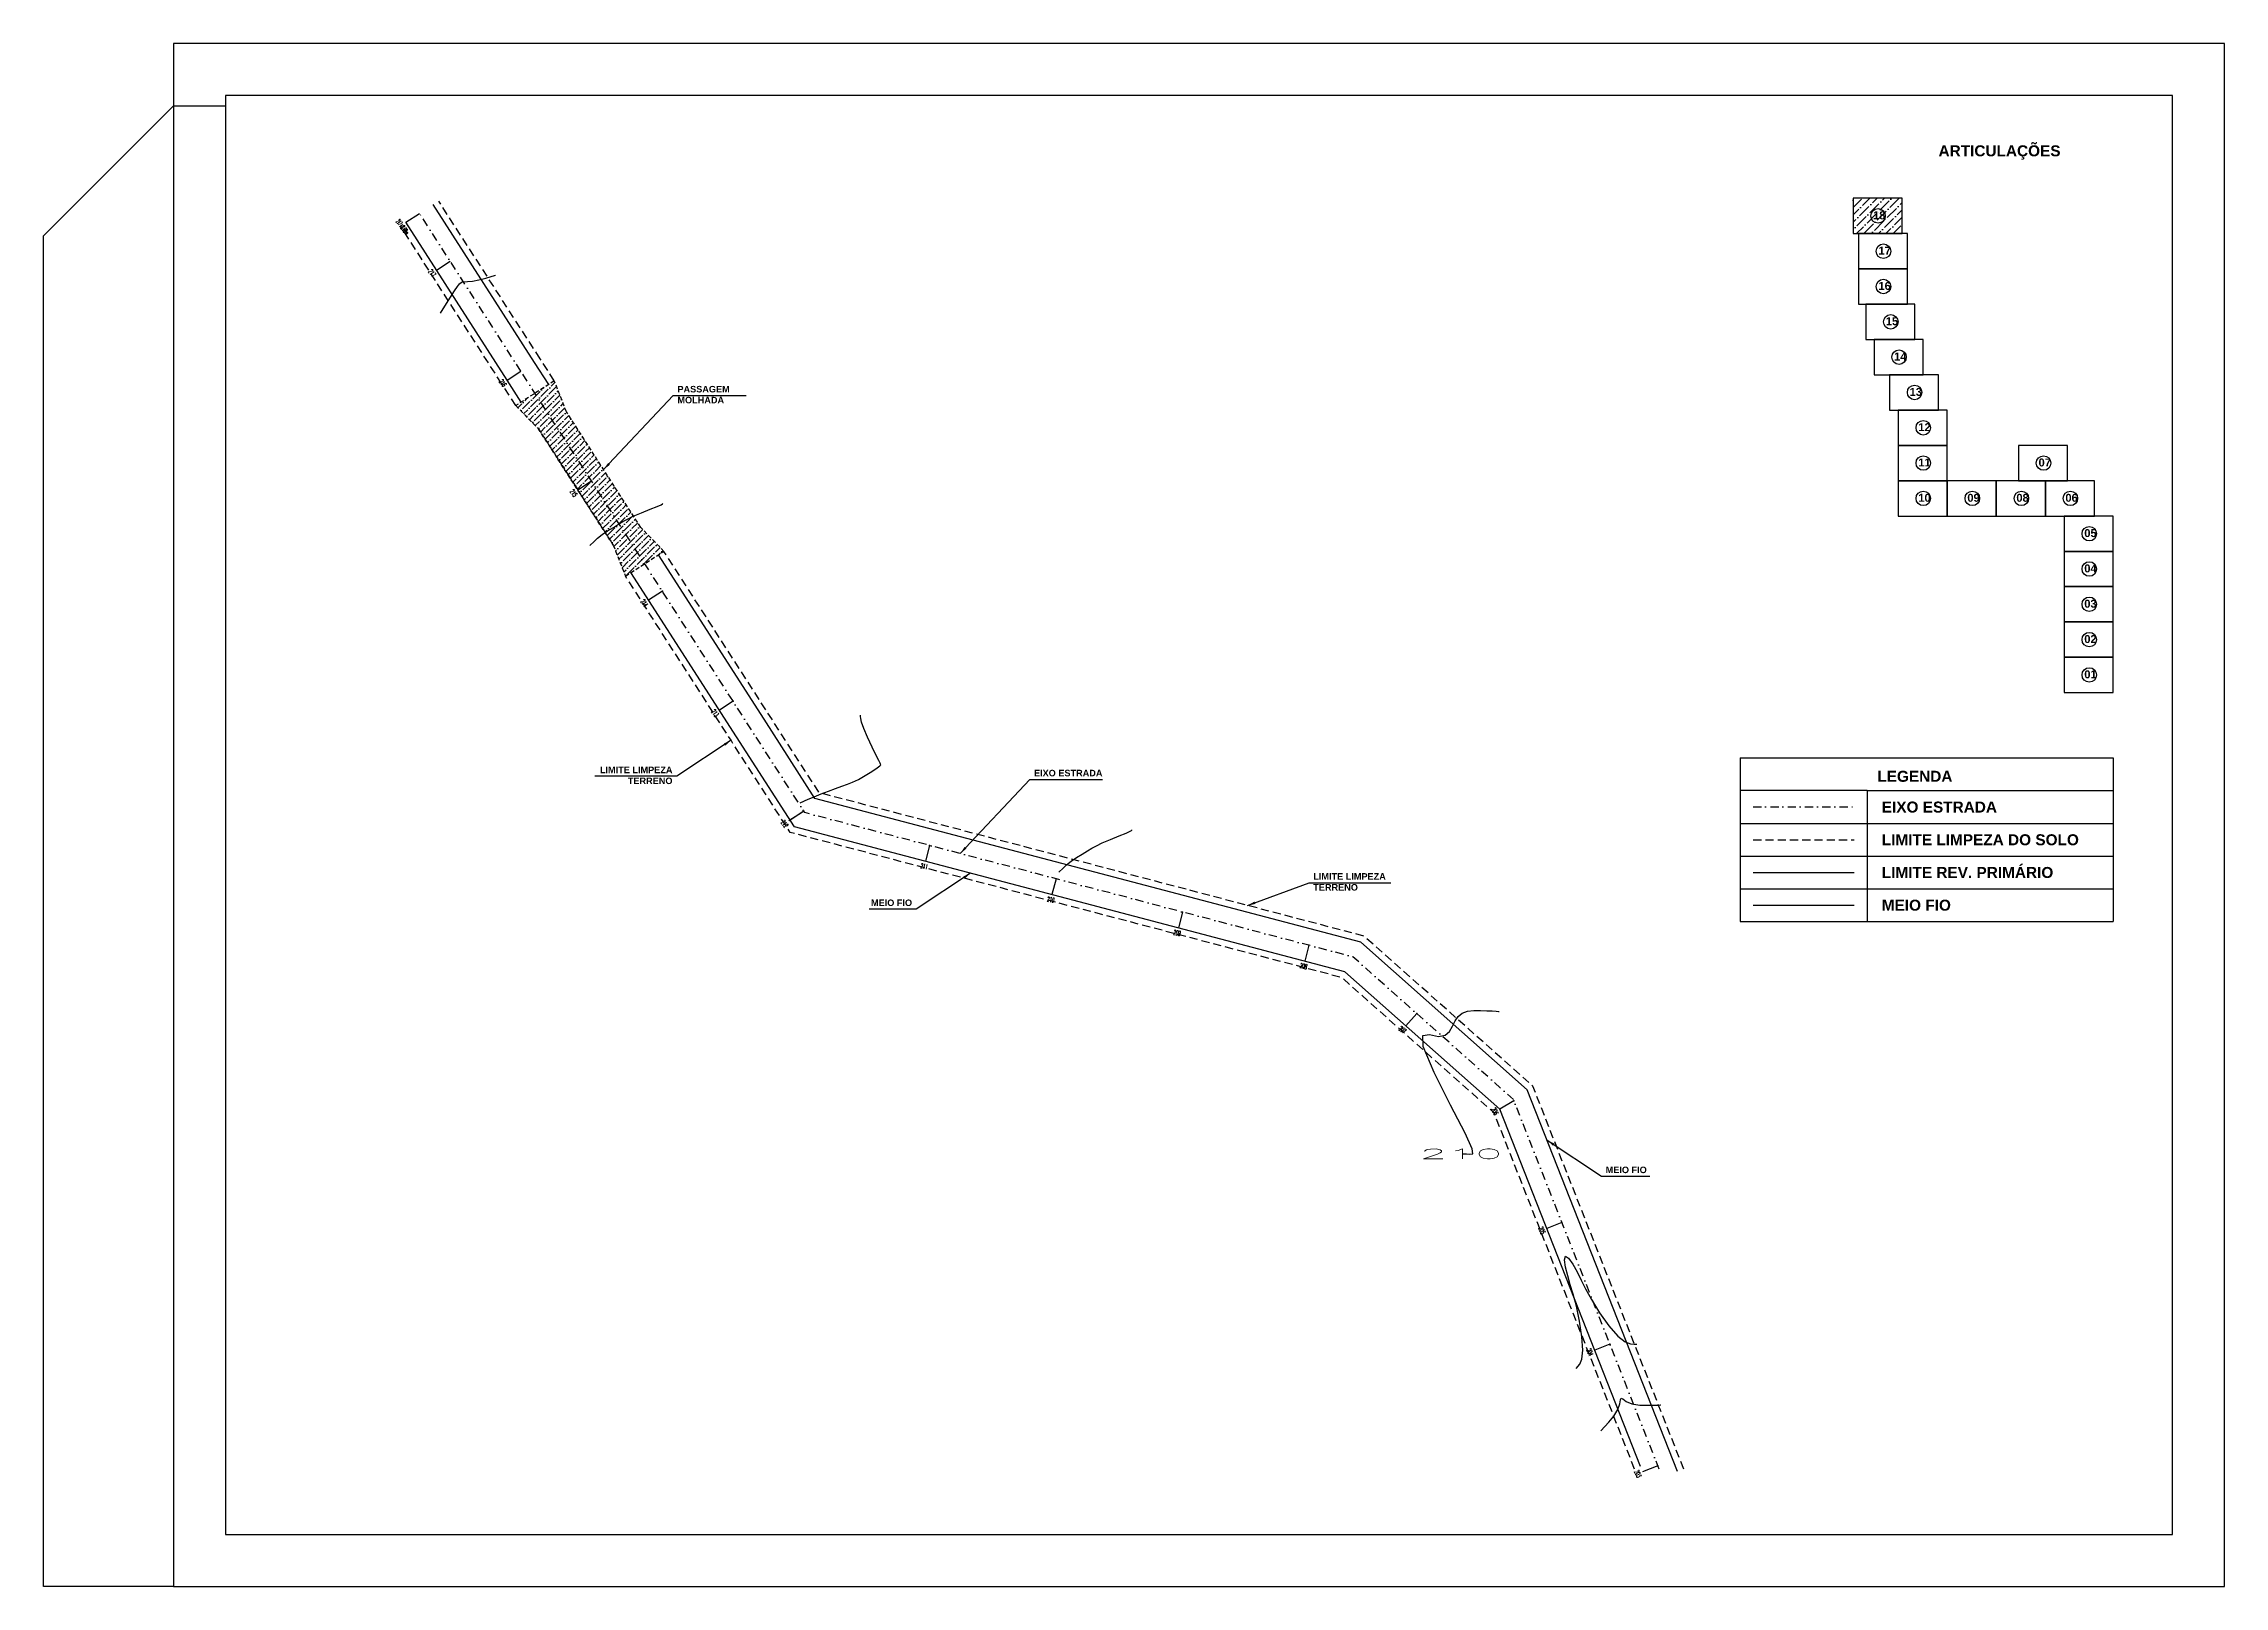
# Model space of a CAD drawing. Header units: millimetres. Extents: x 276147 to 291056, y 9594849 to 9609891.
# Drawn here: x 284373.9 to 284707.5, y 9598324.7 to 9598560.6 of the extents above; entities that cross this region are included whole.
import ezdxf
from ezdxf.enums import TextEntityAlignment as Align

# ---------------------------------------------------------------- set-up
doc = ezdxf.new("R2010")
doc.units = ezdxf.units.MM
doc.header["$LTSCALE"] = 10
for name, pattern in [('CONTINUO', [0]), ('DASHDOTX2', [50.8, 25.4, -12.7, 0, -12.7]), ('HIDDEN', [0.375, 0.25, -0.125])]:
    doc.linetypes.add(name, pattern=pattern)
for name, color, linetype in [('500-dim1', 6, 'Continuous'), ('Curvas mestras', 30, 'Continuous'), ('Curvas simples', 9, 'Continuous'), ('Curvas texto', 2, 'Continuous'), ('TG', 7, 'CONTINUO'), ('Top_malha_coord', 8, 'Continuous')]:
    doc.layers.add(name, color=color, linetype=linetype)
doc.styles.add('r80', font='romans.shx')
doc.styles.add('ROMAND', font='romand', dxfattribs={"height": 0.2})
doc.styles.add('SIMPLEX', font='simplex', dxfattribs={"height": 0.2})
doc.styles.add('T7', font='arial.ttf')
doc.dimstyles.new('cadnorma_dim1', dxfattribs={"dimscale": 0, "dimtxt": 2, "dimasz": 1.199999999999999, "dimexe": 1, "dimexo": 2.5, "dimgap": 0.6, "dimtad": 1, "dimzin": 4, "dimdsep": 46, "dimtxsty": 'r80', "dimblk": 'ARCHTICK', "dimblk1": 'ARCHTICK', "dimblk2": 'ARCHTICK', "dimcen": -1, "dimdle": 1, "dimclrd": 1, "dimclre": 1, "dimclrt": 2, "dimaunit": 1, "dimazin": 0, "dimtfac": 1, "dimtix": 1, "dimtmove": 2, "dimatfit": 0, "dimfxl": 1, "dimarcsym": 0})

# ---------------------------------------------------------------- blocks, each defined once
blk = doc.blocks.new('ASDF')
at = {"layer": 'Top_malha_coord', "color": 7}
for points in [[(288117.2770572668, 9595425.095165152), (288124.7770572668, 9595425.095165152), (288124.7770572668, 9595430.494073676), (288117.2770572668, 9595430.494073676)], [(288118.1013027223, 9595419.696256628), (288125.6013027224, 9595419.696256628), (288125.6013027224, 9595425.095165152), (288118.1013027223, 9595425.095165152)], [(288118.1013027223, 9595414.297348104), (288125.6013027224, 9595414.297348104), (288125.6013027224, 9595419.696256628), (288118.1013027223, 9595419.696256628)], [(288119.2235212072, 9595408.89843958), (288126.7235212072, 9595408.89843958), (288126.7235212072, 9595414.297348104), (288119.2235212072, 9595414.297348104)], [(288120.4897937645, 9595403.499531057), (288127.9897937645, 9595403.499531057), (288127.9897937645, 9595408.89843958), (288120.4897937645, 9595408.89843958)], [(288122.8676055573, 9595398.100622533), (288130.3676055573, 9595398.100622533), (288130.3676055573, 9595403.499531057), (288122.8676055573, 9595403.499531057)], [(288124.19609628, 9595392.701714007), (288131.69609628, 9595392.701714007), (288131.69609628, 9595398.100622533), (288124.19609628, 9595398.100622533)], [(288124.19609628, 9595387.302805483), (288131.69609628, 9595387.302805483), (288131.69609628, 9595392.701714007), (288124.19609628, 9595392.701714007)], [(288142.5888804331, 9595387.302805483), (288150.0888804331, 9595387.302805483), (288150.0888804331, 9595392.701714007), (288142.5888804331, 9595392.701714007)], [(288124.19609628, 9595381.90389696), (288131.69609628, 9595381.90389696), (288131.69609628, 9595387.302805483), (288124.19609628, 9595387.302805483)], [(288131.69609628, 9595381.90389696), (288139.19609628, 9595381.90389696), (288139.19609628, 9595387.302805483), (288131.69609628, 9595387.302805483)], [(288139.19609628, 9595381.90389696), (288146.69609628, 9595381.90389696), (288146.69609628, 9595387.302805483), (288139.19609628, 9595387.302805483)], [(288146.69609628, 9595381.90389696), (288154.19609628, 9595381.90389696), (288154.19609628, 9595387.302805483), (288146.69609628, 9595387.302805483)], [(288149.5854278603, 9595376.504988436), (288157.0854278603, 9595376.504988436), (288157.0854278603, 9595381.90389696), (288149.5854278603, 9595381.90389696)], [(288149.5854278603, 9595371.106079912), (288157.0854278603, 9595371.106079912), (288157.0854278603, 9595376.504988436), (288149.5854278603, 9595376.504988436)], [(288149.5854278603, 9595365.707171388), (288157.0854278603, 9595365.707171388), (288157.0854278603, 9595371.106079912), (288149.5854278603, 9595371.106079912)], [(288149.5854278603, 9595360.308262864), (288157.0854278603, 9595360.308262864), (288157.0854278603, 9595365.707171388), (288149.5854278603, 9595365.707171388)], [(288149.5854278603, 9595354.90935434), (288157.0854278603, 9595354.90935434), (288157.0854278603, 9595360.308262864), (288149.5854278603, 9595360.308262864)]]:
    blk.add_lwpolyline(points, close=True, dxfattribs=at)
for centre in [(288121.1075160061, 9595427.794619417), (288121.9317614617, 9595422.39571089), (288121.9317614617, 9595416.996802364), (288123.0539799466, 9595411.59789384), (288124.3202525039, 9595406.19898532), (288126.6980642967, 9595400.800076792), (288128.0265550194, 9595395.401168272), (288128.0265550194, 9595390.002259746), (288146.4193391725, 9595390.002259746), (288128.0265550194, 9595384.603351222), (288135.5265550194, 9595384.603351222), (288143.0265550194, 9595384.603351222), (288150.5265550194, 9595384.603351222), (288153.4158865996, 9595379.204442697), (288153.4158865996, 9595373.805534175), (288153.4158865996, 9595368.406625653), (288153.4158865996, 9595363.007717127), (288153.4158865996, 9595357.608808603)]:
    blk.add_circle(centre, 1.10921345708195, dxfattribs=at)
at = {"layer": 'Top_malha_coord', "color": 7, "char_height": 1.216883596980453, "attachment_point": 1, "style": 'T7'}
for s, insert in [('{\\fArial|b1|i0|c0|p34;18}', (288120.3443937709, 9595428.492702857)), ('{\\fArial|b1|i0|c0|p34;17}', (288121.1686392266, 9595423.093794333)), ('{\\fArial|b1|i0|c0|p34;16}', (288121.1686392266, 9595417.694885807)), ('{\\fArial|b1|i0|c0|p34;15}', (288122.2908577114, 9595412.295977283)), ('{\\fArial|b1|i0|c0|p34;14}', (288123.5571302687, 9595406.89706876)), ('{\\fArial|b1|i0|c0|p34;13}', (288125.9349420615, 9595401.498160236)), ('{\\fArial|b1|i0|c0|p34;12}', (288127.2634327842, 9595396.099251712)), ('{\\fArial|b1|i0|c0|p34;11}', (288127.2634327842, 9595390.700343188)), ('{\\fArial|b1|i0|c0|p34;07}', (288145.6562169372, 9595390.700343188)), ('{\\fArial|b1|i0|c0|p34;10}', (288127.2634327842, 9595385.301434664)), ('{\\fArial|b1|i0|c0|p34;09}', (288134.7634327842, 9595385.301434664)), ('{\\fArial|b1|i0|c0|p34;08}', (288142.2634327842, 9595385.301434664)), ('{\\fArial|b1|i0|c0|p34;06}', (288149.7634327842, 9595385.301434664)), ('{\\fArial|b1|i0|c0|p34;05}', (288152.6527643644, 9595379.902526142)), ('{\\fArial|b1|i0|c0|p34;04}', (288152.6527643644, 9595374.503617616)), ('{\\fArial|b1|i0|c0|p34;03}', (288152.6527643644, 9595369.104709093)), ('{\\fArial|b1|i0|c0|p34;02}', (288152.6527643644, 9595363.705800567)), ('{\\fArial|b1|i0|c0|p34;01}', (288152.6527643644, 9595358.306892043))]:
    blk.add_mtext_dynamic_manual_height_columns(s, width=9.05984542533406, gutter_width=12.5, heights=[0], dxfattribs=dict(at, insert=insert))
blk = doc.blocks.new('_ArchTick')
at = {"color": 0, "linetype": 'ByBlock', "const_width": 0.15}
blk.add_lwpolyline([(-0.5, -0.5), (0.5, 0.5)], dxfattribs=at)

msp = doc.modelspace()

# ---------------------------------------------------------------- hatches: boundary and pattern name
at = {"layer": 'Top_malha_coord'}
h = msp.add_hatch(dxfattribs=at)
h.set_pattern_fill('ANSI36', color=8, scale=0.25)
h.set_pattern_definition([(45, (-3498.92725896393, 3176.68400574103), (0.4209495056751168, 1.54348152080876), [1.984375, -0.396875, 0, -0.396875])])
h.paths.add_polyline_path([(284658.1581688963, 9598536.992268603), (284650.6581688963, 9598536.992268603), (284650.6581688963, 9598531.593360083), (284658.1581688963, 9598531.593360083)])
h.paths.add_polyline_path([(284655.5978410928, 9598534.292814344, -1), (284653.3794141786, 9598534.292814344, -1)], flags=0)
h.paths.add_polyline_path([(284653.3498984239, 9598533.104562197), (284655.8492412005, 9598533.104562197), (284655.8492412005, 9598535.61220568), (284653.3498984239, 9598535.61220568)], flags=24)
h = msp.add_hatch(dxfattribs=at)
h.set_pattern_fill('ANSI36', scale=0.2)
h.set_pattern_definition([(45, (0, 0), (0.3367596045400935, 1.234785216647009), [1.5875, -0.3175, 0, -0.3175])])
h.paths.add_polyline_path([(284449.6618083511, 9598501.624395741), (284461.0217260859, 9598483.962225141), (284462.8854126568, 9598479.215997972), (284468.7728028425, 9598483.002637217), (284465.2270047922, 9598486.666967457), (284453.8670871175, 9598504.329137923), (284452.0034005003, 9598509.075365212), (284446.1160103157, 9598505.288725968)])

# ---------------------------------------------------------------- linework, layer by layer
at = {"color": 8, "linetype": 'HIDDEN', "ltscale": 0.5}
msp.add_line((284635.385849354, 9598438.91334702), (284650.8284244585, 9598438.91334702), dxfattribs=at)
at = {"color": 8, "linetype": 'HIDDEN', "ltscale": 0.5, "elevation": 160.1796621240507, "flags": 128}
for points in [[(284449.8396067358, 9598512.439588035), (284434.3252048238, 9598536.561066708)], [(284443.9522165439, 9598508.652948797), (284428.4378146322, 9598532.774427468)], [(284452.0034005093, 9598509.07536519), (284449.8396067363, 9598512.439588035)], [(284446.1160103091, 9598505.288725965), (284443.9522165444, 9598508.652948797)], [(284624.763849612, 9598342.68963658), (284601.6701387542, 9598401.253291903), (284575.8607605579, 9598424.17023575), (284492.5097632364, 9598446.09689074), (284484.9222586793, 9598457.89378954), (284468.7728028435, 9598483.002637219)], [(284617.2392557815, 9598342.68963658), (284595.7717218871, 9598397.129447633), (284572.4631201829, 9598417.825874813), (284488.095420023, 9598440.019987816), (284479.0348684876, 9598454.1071503), (284462.8854126559, 9598479.215997973)]]:
    msp.add_lwpolyline(points, dxfattribs=at)
at = {"linetype": 'Continuous'}
for p in [(284457.7148808084, 9598493.72515372, 160.1796621240507), (284457.7148808084, 9598493.72515372, 160.1796621240507), (284468.5338499769, 9598476.904039023, 160.1796621240507), (284468.5338499769, 9598476.904039023, 160.1796621240507), (284479.3528191454, 9598460.082924327, 160.1796621240507), (284479.3528191454, 9598460.082924327, 160.1796621240507), (284490.1717883139, 9598443.261809632, 160.1796621240507), (284490.1717883139, 9598443.261809632, 160.1796621240507), (284509.4106810865, 9598438.031786943, 160.1796621240507), (284509.4106810865, 9598438.031786943, 160.1796621240507), (284528.7526180993, 9598432.94361772, 160.1796621240507), (284528.7526180993, 9598432.94361772, 160.1796621240507), (284548.0945551118, 9598427.855448492, 160.1796621240507), (284548.0945551118, 9598427.855448492, 160.1796621240507), (284567.4364921246, 9598422.767279264, 160.1796621240507), (284567.4364921246, 9598422.767279264, 160.1796621240507), (284583.9170829814, 9598412.336162938, 160.1796621240507), (284583.9170829814, 9598412.336162938, 160.1796621240507), (284598.7952301262, 9598399.00295188, 160.1796621240507), (284598.7952301262, 9598399.00295188, 160.1796621240507), (284606.1320949566, 9598380.397296613, 160.1796621240507), (284606.1320949566, 9598380.397296613, 160.1796621240507), (284613.4689597869, 9598361.791641347, 160.1796621240507), (284613.4689597869, 9598361.791641347, 160.1796621240507), (284620.8058246171, 9598343.185986076, 160.1796621240507), (284620.8058246171, 9598343.185986076, 160.1796621240507)]:
    msp.add_point(p, dxfattribs=at)
at = {"layer": '500-dim1', "ltscale": 0.1}
for points in [[(284393.7439720466, 9598324.747398313), (284707.4623835978, 9598324.747398313), (284707.4623835978, 9598560.631874846), (284393.7439720466, 9598560.631874846)], [(284401.6862103137, 9598332.68963658), (284699.5201453307, 9598332.68963658), (284699.5201453307, 9598552.68963658), (284401.6862103137, 9598552.68963658)]]:
    msp.add_lwpolyline(points, close=True, dxfattribs=at)
msp.add_lwpolyline([(284393.7439720466, 9598324.747398313), (284373.8883763787, 9598324.747398313), (284373.8883763787, 9598531.245593255), (284393.7439720466, 9598551.101188922), (284401.6862103137, 9598551.101188922)], dxfattribs=at)
at = {"layer": 'Curvas mestras', "linetype": 'CONTINUO'}
msp.add_polyline3d([(284591.0381093214, 9598390.877633376, -307.375091772436), (284591.5375759434, 9598390.862034924, -307.3645545454606), (284592.0667572983, 9598390.815497097, -307.3524069890523), (284592.4791887635, 9598390.858691413, -307.3455434416796), (284592.3821286971, 9598391.658889087, -307.3737133559448), (284591.3212642087, 9598394.020013748, -307.4723800850011), (284589.1048484084, 9598398.329969268, -307.658103845632), (284586.5913874581, 9598403.312601404, -307.8718332165995), (284584.9019525282, 9598407.275739146, -308.0356137586318), (284584.8340823927, 9598408.998164304, -308.0934180764856), (284585.8911772517, 9598409.14247001, -308.076927132232), (284587.2531059019, 9598408.842199204, -308.0397488138665), (284588.263011363, 9598409.001547124, -308.0246980461783), (284588.9171334921, 9598409.607297137, -308.031417214745), (284589.3749873591, 9598410.416880902, -308.0487555911209), (284589.7847717844, 9598411.216172887, -308.0667216434053), (284590.2494175804, 9598411.904813835, -308.079960522326), (284590.8605383155, 9598412.410889292, -308.084276660546), (284591.678876125, 9598412.687464315, -308.0769127409699), (284592.6416854497, 9598412.78753798, -308.0608650111503), (284593.6553473046, 9598412.789091857, -308.0405681071829), (284594.6267471651, 9598412.759224484, -308.0200899139422), (284595.4647763392, 9598412.72150028, -308.002031488661), (284596.0788325953, 9598412.688600633, -307.9886270968968), (284596.4108869743, 9598412.670121867, -307.9813560482839), (284596.5332235854, 9598412.663313055, -307.9786771975601), (284596.5506998181, 9598412.66234123, -307.9782945412121)], dxfattribs=at)
at = {"layer": 'Curvas simples', "linetype": 'CONTINUO'}
for points in [[(284434.5899975647, 9598519.425070152, 160.2354598336274), (284435.5151429037, 9598520.882742077, 160.2062645553848), (284436.1488162938, 9598521.881708443, 160.1862496529826), (284436.7430186211, 9598522.819517756, 160.1674464723797), (284437.1828110784, 9598523.500753393, 160.1539513615895), (284437.5159116033, 9598523.926905423, 160.146673362458), (284437.8307040639, 9598524.14868834, 160.1457247993563), (284438.213400153, 9598524.22553962, 160.1508885507243), (284438.7415218575, 9598524.251785703, 160.1606297898576), (284439.4904229858, 9598524.330475012, 160.1730843573347), (284440.4818416068, 9598524.53194448, 160.1863837524321), (284441.5230578343, 9598524.795687068, 160.1986421443176), (284442.3677400374, 9598525.02848323, 160.2079694738965), (284442.8352118962, 9598525.159548188, 160.2130584576404), (284443.0074383172, 9598525.207835173, 160.2149333487501), (284443.0320425199, 9598525.214733172, 160.2152012035836)], [(284457.4443622693, 9598483.89206885, 0), (284458.0920141074, 9598484.523663927, -0.007695964013691999), (284458.6336695936, 9598485.005720867, -0.0126194588374347), (284459.3346706424, 9598485.555129243, -0.0165513479150832), (284460.1658703764, 9598486.118111722, -0.0183144913171418), (284461.034173531, 9598486.657498488, -0.0185596314258874), (284461.8304967534, 9598487.14027437, -0.0183945918106474), (284462.4973339143, 9598487.55034053, -0.0184461860335432), (284463.1834758365, 9598487.93928355, -0.0174180830945261), (284464.0892895686, 9598488.375606366, -0.0135329626500607), (284465.3266650892, 9598488.898820968, -0.0058395554660819), (284466.6535900908, 9598489.432471612, 0.0033094531972893), (284467.7395761805, 9598489.871104617, 0.0107355756335892), (284468.340994329, 9598490.13696165, 0.0140963573940098), (284468.5616588842, 9598490.263031755, 0.0143947105971165), (284468.5922455459, 9598490.309995307, 0.0134697519242764), (284468.591616137, 9598490.32944498, 0.0128197737503797), (284468.5913849333, 9598490.336610537, 0.0125803254195489), (284468.5913513324, 9598490.337634047, 0.0125461115967482)], [(284489.6142822103, 9598444.56758986, -313.1718663749311), (284490.8331175258, 9598445.095119292, -313.1646865281187), (284491.7666553861, 9598445.490234554, -313.1588945603257), (284492.8364199902, 9598445.927271653, -313.1517417651744), (284493.9416082438, 9598446.356495438, -313.1436218571293), (284495.0125738165, 9598446.752125636, -313.1350880969808), (284495.9874568276, 9598447.094374694, -313.1267338184084), (284496.8343757617, 9598447.38243259, -313.1191724539062), (284497.641347591, 9598447.6914114, -313.1130985255845), (284498.5263676566, 9598448.115402717, -313.1092267192694), (284499.5533435179, 9598448.706744274, -313.107989229637), (284500.5698535933, 9598449.35075628, -313.1086877766907), (284501.3693875179, 9598449.891004074, -313.1103415764196), (284501.8016665443, 9598450.213775756, -313.1122410510693), (284501.9413243788, 9598450.376240464, -313.1147614026236), (284501.9192233502, 9598450.47829108, -313.1185491325127), (284501.831028829, 9598450.6335103, -313.1254058702875), (284501.6316183561, 9598451.010241995, -313.1417538233477), (284501.2406735224, 9598451.790522838, -313.1751704052699), (284500.62316819, 9598453.065838797, -313.2293566073899), (284499.9252573133, 9598454.565477993, -313.292507654955), (284499.338387123, 9598455.928179836, -313.348942436653), (284499.0055475174, 9598456.872670412, -313.3865736053817), (284498.8759001067, 9598457.437639425, -313.4076894877039), (284498.8501491616, 9598457.741760263, -313.4181720966267), (284498.8452929298, 9598457.891829276, -313.4231871702618), (284498.8435035285, 9598457.947117757, -313.4250348307801), (284498.843248042, 9598457.955015967, -313.4252987747573)], [(284529.1774153113, 9598433.953061376, -311.0291284664095), (284529.8250671495, 9598434.584656456, -311.0368244304232), (284530.3667226357, 9598435.066713393, -311.0417479252469), (284531.0677236844, 9598435.616121767, -311.0456798143246), (284531.8989234185, 9598436.179104248, -311.0474429577266), (284532.767226573, 9598436.718491016, -311.0476880978354), (284533.5635497954, 9598437.201266894, -311.0475230582201), (284534.2303869563, 9598437.611333055, -311.047574652443), (284534.9165288785, 9598438.000276076, -311.046546549504), (284535.8223426107, 9598438.436598893, -311.0426614290596), (284537.0597181313, 9598438.959813496, -311.0349680218756), (284538.3866431328, 9598439.49346414, -311.0258190132122), (284539.4726292225, 9598439.932097144, -311.0183928907759), (284540.074047371, 9598440.197954176, -311.0150321090155), (284540.2947119262, 9598440.32402428, -311.0147337558124), (284540.325298588, 9598440.370987834, -311.0156587144851), (284540.324669179, 9598440.390437504, -311.0163086926591), (284540.3244379754, 9598440.397603063, -311.0165481409899), (284540.3244043744, 9598440.398626573, -311.0165823548127)], [(284608.3214793533, 9598358.074238844, -304.9524844757657), (284608.8843783368, 9598358.733294586, -304.9627815879326), (284609.1940804615, 9598359.508920288, -304.9819811328457), (284609.3351158222, 9598360.874687087, -305.0239046789616), (284609.186274586, 9598362.925958613, -305.0941102996262), (284608.8165620649, 9598365.316271, -305.1798595828847), (284608.3425368564, 9598367.588702522, -305.2638399725806), (284607.8642507558, 9598369.400508182, -305.3328117060269), (284607.4157143577, 9598370.865652012, -305.3898265409775), (284607.0144284656, 9598372.21227878, -305.4420092192854), (284606.6924158232, 9598373.572213316, -305.4930366800077), (284606.5397769825, 9598374.692019643, -305.5327954728532), (284606.6611344472, 9598375.221946847, -305.5477245081243), (284607.1150176825, 9598374.925071156, -305.5288851664777), (284607.7755829992, 9598374.01577542, -305.4858286644126), (284608.4708956731, 9598372.821272643, -305.4327287465827), (284609.0883347287, 9598371.586900927, -305.3798855713944), (284609.7525392079, 9598370.230512844, -305.3221053083221), (284610.6474638995, 9598368.588087045, -305.2503205328508), (284611.8872480248, 9598366.595049344, -305.1601240388377), (284613.3067775273, 9598364.584615074, -305.0657493458388), (284614.6711237791, 9598362.98944572, -304.9860901389879), (284615.7853832354, 9598362.122458477, -304.9353127723703), (284616.6147586505, 9598361.81758048, -304.9086737316943), (284617.1644808624, 9598361.788995566, -304.8967021434478), (284617.4541514178, 9598361.799049737, -304.8912168820648), (284617.5608727291, 9598361.802754536, -304.8891960053266), (284617.5761179162, 9598361.803283652, -304.8889073183786)], [(284612.074489821, 9598348.538078263, -303.5639208380276), (284613.2909501206, 9598349.840561843, -303.5821830356986), (284614.0732203512, 9598350.78372946, -303.5973866057143), (284614.7064530153, 9598351.768658064, -303.6169503535171), (284615.0115272638, 9598352.635488832, -303.6392314831868), (284615.1102635404, 9598353.261792555, -303.6577727561494), (284615.1997131158, 9598353.534498705, -303.6649134544682), (284615.45669927, 9598353.398272883, -303.6552908564595), (284615.977115286, 9598353.028710276, -303.6327340957619), (284616.8366244505, 9598352.65914022, -303.6033702773533), (284618.0441926764, 9598352.469966313, -303.5729310447609), (284619.3419963429, 9598352.429875253, -303.5455657399402), (284620.4055164549, 9598352.454629008, -303.5250282360617), (284620.9953643178, 9598352.475102512, -303.513858771094), (284621.2126774778, 9598352.48264554, -303.5097436943001), (284621.2437217861, 9598352.48372283, -303.5091558255049)]]:
    msp.add_polyline3d(points, dxfattribs=at)
at = {"layer": 'TG', "color": 3, "linetype": 'Continuous'}
for p, q in [((284429.2788703693, 9598533.315375928, 160.1796621240507), (284431.3815097238, 9598534.667747084, 160.1796621240507)), ((284433.9743030276, 9598526.015012087, 160.1796621240507), (284436.0769423821, 9598527.367383247, 160.1796621240507)), ((284444.7932722862, 9598509.193897257, 160.1796621240507), (284446.8959116406, 9598510.546268417, 160.1796621240507)), ((284457.7148808084, 9598493.72515372, 160.1796621240507), (284455.6122414541, 9598492.37278256, 160.1796621240507)), ((284468.5338499769, 9598476.904039023, 160.1796621240507), (284466.4312106226, 9598475.551667864, 160.1796621240507)), ((284479.3528191454, 9598460.082924327, 160.1796621240507), (284477.2501797901, 9598458.730553173, 160.1796621240507)), ((284479.3528191449, 9598460.082924327, 160.1796621240507), (284477.2501797916, 9598458.730553173, 160.1796621240507)), ((284489.985347277, 9598443.14189488, 160.1796621240507), (284487.8827079243, 9598441.789523717, 160.1796621240507)), ((284490.1717883139, 9598443.261809632, 160.1796621240507), (284488.0691489598, 9598441.909438476, 160.1796621240507)), ((284509.4106810865, 9598438.031786943, 160.1796621240507), (284508.7746599281, 9598435.6140448, 160.1796621240507)), ((284528.7526180993, 9598432.94361772, 160.1796621240507), (284528.1165969406, 9598430.525875572, 160.1796621240507)), ((284548.0945551118, 9598427.855448492, 160.1796621240507), (284547.4585339529, 9598425.437706342, 160.1796621240507)), ((284567.4364921246, 9598422.767279264, 160.1796621240507), (284566.8004709659, 9598420.349537116, 160.1796621240507)), ((284567.4364921243, 9598422.767279264, 160.1796621240507), (284566.8004709661, 9598420.349537116, 160.1796621240507)), ((284583.9170829814, 9598412.336162938, 160.1796621240507), (284582.2571740653, 9598410.466750624, 160.1796621240507)), ((284583.9170829814, 9598412.336162938, 160.1796621240507), (284582.2571740672, 9598410.466750624, 160.1796621240507)), ((284598.7952301262, 9598399.00295188, 160.1796621240507), (284596.6143528681, 9598397.718568243, 160.1796621240507)), ((284606.1320949566, 9598380.397296613, 160.1796621240507), (284603.8063880296, 9598379.480188504, 160.1796621240507)), ((284613.4689597869, 9598361.791641347, 160.1796621240507), (284611.1432528591, 9598360.874533234, 160.1796621240507)), ((284620.8058246171, 9598343.185986076, 160.1796621240507), (284618.4801176895, 9598342.268877968, 160.1796621240507))]:
    msp.add_line(p, q, dxfattribs=at)
at = {"layer": 'TG', "color": 1, "linetype": 'DASHDOTX2', "ltscale": 0.005}
msp.add_line((284635.385849354, 9598443.913347023), (284650.8284244585, 9598443.913347023), dxfattribs=at)
at = {"layer": 'TG', "color": 8, "linetype": 'CONTINUO'}
msp.add_line((284635.385849354, 9598433.91334702), (284650.8284244585, 9598433.91334702), dxfattribs=at)
at = {"layer": 'TG', "color": 4, "linetype": 'CONTINUO'}
msp.add_line((284635.385849354, 9598428.91334702), (284650.8284244585, 9598428.91334702), dxfattribs=at)
at = {"layer": 'TG', "color": 4, "linetype": 'CONTINUO', "elevation": 160.1796621240507}
for points in [[(284448.9985509941, 9598511.89863957), (284433.4841490821, 9598536.020118244)], [(284444.7932722856, 9598509.19389726), (284429.2788703739, 9598533.315375932)], [(284623.833566841, 9598342.322793337), (284600.8275077732, 9598400.664171293), (284575.3753833615, 9598423.263898473), (284491.8791427774, 9598445.228761751), (284484.0812029377, 9598457.352841076), (284467.931747103, 9598482.461688753)], [(284618.1695385524, 9598343.056479825), (284596.6143528681, 9598397.718568243), (284572.9484973793, 9598418.732212089), (284488.7260404821, 9598440.888116805), (284479.8759242293, 9598454.648098763), (284463.7264683986, 9598479.756946435)]]:
    msp.add_lwpolyline(points, dxfattribs=at)
at = {"layer": 'TG', "color": 1, "linetype": 'DASHDOTX2', "ltscale": 0.005, "elevation": 160.1796621240507, "flags": 128}
for points in [[(284446.8959116398, 9598510.546268417), (284431.381509728, 9598534.667747086)], [(284621.0015526969, 9598342.68963658), (284598.7209303207, 9598399.191369768), (284574.1619403704, 9598420.99805528), (284490.3025916295, 9598443.058439277), (284481.9785635834, 9598456.00046992), (284446.8959116402, 9598510.546268417)]]:
    msp.add_lwpolyline(points, dxfattribs=at)
at = {"layer": 'TG', "color": 8, "linetype": 'CONTINUO', "elevation": 160.1796621240507}
for points in [[(284446.9570660507, 9598505.829674428), (284444.7932722861, 9598509.19389726)], [(284451.1623447546, 9598508.534416746), (284448.9985509946, 9598511.89863957)]]:
    msp.add_lwpolyline(points, dxfattribs=at)
at = {"layer": 'TG', "color": 5, "linetype": 'HIDDEN', "ltscale": 0.25, "elevation": 160.1796621240507}
for points in [[(284449.6618083511, 9598501.624395741), (284461.0217260859, 9598483.962225141), (284462.8854126568, 9598479.215997972), (284468.7728028425, 9598483.002637217), (284465.2270047922, 9598486.666967457), (284453.8670871175, 9598504.329137923), (284452.0034005003, 9598509.075365212), (284446.1160103157, 9598505.288725968), (284449.6618083604, 9598501.624395732)], [(284465.2270047906, 9598486.666967459), (284453.8670870779, 9598504.329138024)], [(284461.021726085, 9598483.962225143), (284449.6618083511, 9598501.624395741)]]:
    msp.add_lwpolyline(points, dxfattribs=at)
at = {"layer": 'Top_malha_coord', "color": 7}
for p, q in [((284633.385849354, 9598451.41334702), (284633.385849354, 9598441.413347023)), ((284633.385849354, 9598451.41334702), (284690.4665394896, 9598451.41334702)), ((284690.4665394896, 9598451.41334702), (284690.4665394896, 9598426.413347019)), ((284652.8284244585, 9598446.41334702), (284633.385849354, 9598446.41334702)), ((284652.8284244585, 9598446.41334702), (284690.4665394896, 9598446.41334702)), ((284652.8284244585, 9598446.41334702), (284652.8284244585, 9598426.413347023)), ((284633.385849354, 9598441.413347023), (284690.4665394896, 9598441.413347023)), ((284633.385849354, 9598441.413347023), (284633.385849354, 9598436.413347023)), ((284633.385849354, 9598436.413347023), (284690.4665394896, 9598436.413347023)), ((284633.385849354, 9598436.413347023), (284633.385849354, 9598426.413347019)), ((284633.385849354, 9598431.413347023), (284690.4665394896, 9598431.413347023)), ((284633.385849354, 9598426.413347023), (284690.4665394896, 9598426.413347023))]:
    msp.add_line(p, q, dxfattribs=at)

# ---------------------------------------------------------------- block references
msp.add_blockref('ASDF', (-3466.61888837046, 3106.498194929212), dxfattribs=at)

# ---------------------------------------------------------------- texts
at = {"layer": 'Curvas texto', "extrusion": (-0.0200587750042602, 0.0327446982403546, 0.999262443146182), "style": 'SIMPLEX', "width": 3.563357642684069}
msp.add_text('210', height=1.5, rotation=148.5645534486502, dxfattribs=at).set_placement((-5256508.095414244, -8030203.41360366, 308280.7168942462), (-5256518.95383427, -8030196.776371682, 308280.7168942462), align=Align.FIT)
at = {"layer": 'TG', "color": 5, "extrusion": (-0.0360652439154352, 0.0501581349383142, 0.998089905610126), "style": 'ROMAND'}
for s, rotation, width, p, p2 in [('217+8.68m', 90.664491710322, 0.3997380296065423, (-5834421.874129659, -7612496.127825553, 471346.4203839095), (-5834421.904428479, -7612493.5154277, 471346.4203839095)), ('217', 89.98057461178563, 0.5403508778711338, (-5834421.44881682, -7612487.023667336, 471345.8568694548), (-5834421.448443879, -7612485.923667397, 471345.8568694548)), ('216', 89.98057441779551, 0.5403508792442293, (-5834420.4128796, -7612467.088665109, 471344.622964942), (-5834420.412506656, -7612465.988665168, 471344.622964942)), ('215', 89.98057417522975, 0.5403508787875134, (-5834419.376942392, -7612447.153663047, 471343.3890604393), (-5834419.376569442, -7612446.053663107, 471343.3890604393)), ('214', 89.98057427223303, 0.5310344838757507, (-5834418.341005171, -7612427.218660984, 471342.1551559369), (-5834418.340632224, -7612426.118661045, 471342.1551559369)), ('213', 89.98057441774617, 0.5403508778717543, (-5834417.305067955, -7612407.283658921, 471340.9212514343), (-5834417.30469501, -7612406.183658983, 471340.9212514343))]:
    msp.add_text(s, height=0.75, rotation=rotation, dxfattribs=dict(at, width=width)).set_placement(p, p2, align=Align.FIT)
at = {"layer": 'TG', "color": 5, "extrusion": (-0.0360652439660709, 0.0501581349019056, 0.998089905610126), "style": 'ROMAND', "width": 0.5403508760427175}
msp.add_text('212', height=0.75, rotation=89.9805741266212, dxfattribs=at).set_placement((-5834416.055452881, -7612387.354238266, 471339.6876924015), (-5834416.055079931, -7612386.254238332, 471339.6876924015), align=Align.FIT)
at = {"layer": 'TG', "color": 5, "extrusion": (-0.0604793442219282, 0.0126011603297271, 0.998089905610126), "style": 'ROMAND'}
for s, rotation, width, p, p2 in [('211', 89.98057470870668, 0.603921566317152, (-9454671.615792302, -1676090.604232539, 103904.3964309592), (-9454671.615419364, -1676089.504232606, 103904.3964309592)), ('210', 89.980574514696, 0.5403508759271041, (-9454670.57985509, -1676070.669230477, 103903.1625264564), (-9454670.579482147, -1676069.569230543, 103903.1625264564)), ('209', 89.98057451467135, 0.5499999980130247, (-9454669.543917874, -1676050.734228413, 103901.9286219536), (-9454669.543544931, -1676049.63422848, 103901.9286219536)), ('208', 89.98057402960148, 0.5403508760430277, (-9454668.507980661, -1676030.79922635, 103900.6947174509), (-9454668.50760771, -1676029.699226416, 103900.6947174509))]:
    msp.add_text(s, height=0.75, rotation=rotation, dxfattribs=dict(at, width=width)).set_placement(p, p2, align=Align.FIT)
at = {"layer": 'TG', "color": 5, "extrusion": (-0.0482581523832053, 0.0385705982288233, 0.998089905610126), "style": 'ROMAND', "width": 0.5403508723816979}
msp.add_text('207', height=0.75, rotation=89.98057446605868, dxfattribs=at).set_placement((-7675496.25835609, -5759342.156396909, 356642.8942767427), (-7675496.257983146, -5759341.056396982, 356642.8942767427), align=Align.FIT)
at = {"layer": 'TG', "color": 5, "extrusion": (-0.0256093020427316, 0.0562201384563762, 0.998089905610126), "style": 'ROMAND'}
for s, rotation, width, p, p2 in [('206', 89.98057432059488, 0.5403508742121302, (-4237877.593479556, -8600411.417021766, 532494.8025006058), (-4237877.59310661, -8600410.317021836, 532494.8025006058)), ('205', 89.98057422364093, 0.5403508760424075, (-4237876.577991736, -8600391.875536527, 532493.5929533704), (-4237876.577618788, -8600390.775536593, 532493.5929533704)), ('204', 89.98057441751592, 0.5310344771312336, (-4237875.542054521, -8600371.940534463, 532492.3590488681), (-4237875.541681577, -8600370.840534538, 532492.3590488681)), ('203', 89.98057436913764, 0.5403508751269589, (-4237874.506117305, -8600352.0055324, 532491.1251443654), (-4237874.505744359, -8600350.905532468, 532491.1251443654))]:
    msp.add_text(s, height=0.75, rotation=rotation, dxfattribs=dict(at, width=width)).set_placement(p, p2, align=Align.FIT)
at = {"layer": 'Top_malha_coord', "color": 7, "style": 'T7'}
for s, width, insert, char_height, attachment_point in [('{\\fArial|b1|i0|c0|p34;ARTICULAÇÕES}', 9.05984542533406, (284663.7365971631, 9598545.083657473), 1.682079722240085, 1), ('{\\fArial|b1|i0|c0|p34;PASSAGEM \\PMOLHADA}', 16.67673822349752, (284470.8384247157, 9598508.299175166, 160.1796621240507), 1, 1), ('{\\fArial|b1|i0|c0|p34;LIMITE LIMPEZA\\PTERRENO}', 16.67673822349752, (284470.0805207052, 9598450.081444198, 160.1796621240507), 1, 3), ('{\\fArial|b1|i0|c0|p34;EIXO ESTRADA}', 16.67673822349752, (284525.3755040594, 9598449.603493985), 1, 1), ('{\\fArial|b1|i0|c0|p34;LEGENDA}', 9.05984542533406, (284654.3752693891, 9598449.448065618), 1.682079722240085, 1), ('{\\fArial|b1|i0|c0|p34;EIXO ESTRADA}', 20.98438079227344, (284655.0538883375, 9598444.74255219), 1.682079722240085, 1), ('{\\fArial|b1|i0|c0|p34;LIMITE LIMPEZA DO SOLO}', 31.11703686733381, (284655.0538883375, 9598439.74255219), 1.682079722240085, 1), ('{\\fArial|b1|i0|c0|p34;LIMITE LIMPEZA\\PTERRENO}', 16.67673822349752, (284568.0970411483, 9598433.7985215), 1, 1), ('{\\fArial|b1|i0|c0|p34;LIMITE REV. PRIMÁRIO}', 41.98582607079879, (284655.0538883375, 9598434.74255219), 1.682079722240085, 1), ('{\\fArial|b1|i0|c0|p34;MEIO FIO}', 16.67673822349752, (284506.7308956994, 9598429.770412264, 160.1796621240507), 1, 3), ('{\\fArial|b1|i0|c0|p34;MEIO FIO}', 41.98582607079879, (284655.0538883375, 9598429.742552191), 1.682079722240085, 1), ('{\\fArial|b1|i0|c0|p34;MEIO FIO}', 16.67673822349752, (284612.8213594025, 9598388.930546066, 160.1796621240507), 1, 1)]:
    msp.add_mtext_dynamic_manual_height_columns(s, width=width, gutter_width=12.5, heights=[0], dxfattribs=dict(at, insert=insert, char_height=char_height, attachment_point=attachment_point))

# ---------------------------------------------------------------- leaders
at = {"linetype": 'CONTINUO'}
for points in [[(284459.5470459344, 9598495.498052742, 160.1796621240507), (284470.196778339, 9598506.827266578, 160.1796621240507), (284481.3329224107, 9598506.827266578, 160.1796621240507)], [(284479.0348684876, 9598454.1071503, 160.1796621240507), (284470.7221670819, 9598448.60953561, 160.1796621240507), (284458.2205061561, 9598448.60953561, 160.1796621240507)], [(284514.0841252781, 9598436.802371562), (284524.7338576827, 9598448.131585397), (284535.8700017544, 9598448.131585397)], [(284515.6852434819, 9598433.796118366, 160.1796621240507), (284507.3725420761, 9598428.298503678, 160.1796621240507), (284500.1814153569, 9598428.298503678, 160.1796621240507)], [(284558.0511987808, 9598428.855292067), (284567.4553947716, 9598432.326612912), (284579.9570556975, 9598432.326612912)], [(284603.86701162, 9598392.956252167, 160.1796621240507), (284612.1797130258, 9598387.45863748, 160.1796621240507), (284619.5852378099, 9598387.45863748, 160.1796621240507)]]:
    msp.add_leader(points, dimstyle='cadnorma_dim1', override={"dimscale": 1, "dimgap": 0.6, "dimtad": 0, "dimzin": 1, "dimclrd": 256}, dxfattribs=at)

doc.saveas('drawing.dxf')
